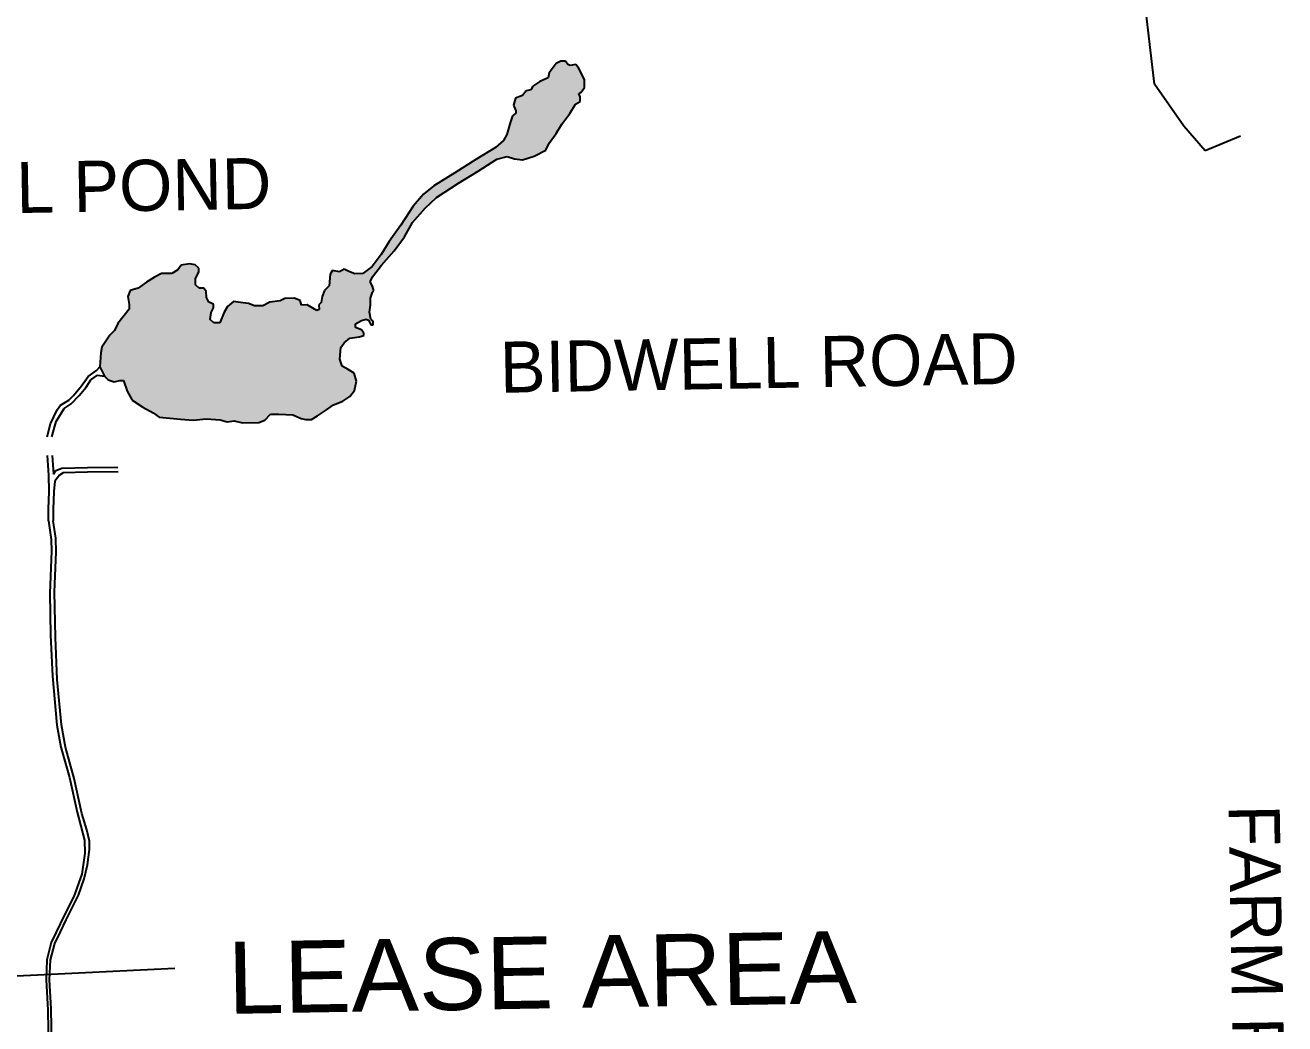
# Model space of a CAD drawing. Header units: inches. Extents: x 628093 to 631450, y 4517559 to 4521481.
# Drawn here: x 629289 to 629944, y 4520160 to 4520680 of the extents above; entities that cross this region are included whole.
import ezdxf
from ezdxf.enums import TextEntityAlignment as Align

# ---------------------------------------------------------------- set-up
doc = ezdxf.new("R2010")
doc.units = ezdxf.units.IN
doc.header["$MEASUREMENT"] = 0
for name, color, linetype in [('ATA._LEASE_2003', 6, 'Continuous'), ('B-G-CANAL', 4, 'Continuous'), ('B-G-LAVA', 7, 'Continuous'), ('B-G-PONDS', 4, 'Continuous')]:
    doc.layers.add(name, color=color, linetype=linetype)
doc.styles.add('ARIAL200', font='arial.ttf', dxfattribs={"height": 78.4225})
doc.styles.add('SIM150', font='GOTHIC.TTF', dxfattribs={"height": 58.82513})

msp = doc.modelspace()

# ---------------------------------------------------------------- hatches: boundary and pattern name
at = {"layer": 'B-G-PONDS'}
msp.add_hatch(color=256, dxfattribs=at).paths.add_polyline_path([(629330.07, 4520497.06), (629331.93, 4520495.27), (629335, 4520494.11), (629338.03, 4520494.77), (629339.86, 4520494.8), (629341.79, 4520489.37), (629344.31, 4520484.55), (629349.86, 4520481.01), (629355.4, 4520478.07), (629358.49, 4520475.69), (629363.98, 4520475.18), (629369.48, 4520474.67), (629376.2, 4520474.18), (629382.89, 4520474.9), (629390.21, 4520474.42), (629393.89, 4520473.27), (629397.54, 4520473.94), (629401.83, 4520472.8), (629410.36, 4520472.95), (629413.39, 4520474.22), (629416.38, 4520477.31), (629420.65, 4520477.38), (629427.97, 4520476.9), (629432.27, 4520475.15), (629434.72, 4520474.59), (629437.77, 4520474.64), (629440.78, 4520476.52), (629445.61, 4520479.64), (629449.22, 4520482.13), (629454.06, 4520484.04), (629457.68, 4520486.53), (629460.06, 4520489.61), (629461.2, 4520494.49), (629459.9, 4520498.72), (629456.83, 4520500.49), (629453.75, 4520502.26), (629452.46, 4520505.88), (629452.97, 4520511.97), (629454.75, 4520514.43), (629457.76, 4520516.91), (629462.62, 4520517.6), (629465.05, 4520518.25), (629465.03, 4520519.47), (629463.78, 4520521.27), (629460.71, 4520522.43), (629460.68, 4520524.25), (629463.69, 4520526.13), (629466.12, 4520526.78), (629467.35, 4520526.19), (629468.61, 4520523.78), (629469.83, 4520523.8), (629469.8, 4520525.62), (629468.56, 4520526.82), (629467.89, 4520530.45), (629468.43, 4520534.11), (629468.37, 4520537.75), (629469.53, 4520540.81), (629470.13, 4520541.43), (629469.48, 4520543.84), (629468.22, 4520546.25), (629469.4, 4520548.7), (629474.17, 4520554.86), (629480.74, 4520562.26), (629486.1, 4520569.65), (629490.24, 4520577.01), (629496.82, 4520584.42), (629502.82, 4520589.99), (629514.27, 4520597.48), (629524.53, 4520603.73), (629534.17, 4520609.97), (629539.64, 4520611.28), (629543.32, 4520610.13), (629547.59, 4520609.6), (629553.66, 4520611.53), (629559.7, 4520614.67), (629561.46, 4520618.35), (629565.04, 4520623.27), (629568, 4520628.18), (629572.17, 4520633.72), (629575.13, 4520638.63), (629577.55, 4520639.89), (629577.51, 4520642.32), (629576.87, 4520644.13), (629578.07, 4520644.76), (629579.86, 4520647.22), (629579.79, 4520651.47), (629576.63, 4520657.49), (629575.38, 4520659.29), (629572.35, 4520658.63), (629571.12, 4520659.22), (629569.86, 4520661.02), (629567.43, 4520660.98), (629565.01, 4520659.72), (629561.44, 4520654.8), (629560.87, 4520652.36), (629556.64, 4520650.46), (629553.02, 4520647.97), (629551.83, 4520646.12), (629549.41, 4520645.47), (629547.62, 4520643.01), (629543.98, 4520641.74), (629542.83, 4520638.07), (629544.1, 4520635.06), (629544.12, 4520633.84), (629542.32, 4520632.59), (629541.16, 4520628.93), (629539.44, 4520622.82), (629537.66, 4520619.76), (629533.46, 4520616.04), (629523.2, 4520609.78), (629512.35, 4520602.91), (629501.49, 4520596.04), (629496.08, 4520591.69), (629490.7, 4520585.52), (629484.17, 4520575.69), (629478.22, 4520567.08), (629474.07, 4520560.33), (629469.3, 4520554.17), (629464.49, 4520550.44), (629460.22, 4520550.36), (629457.15, 4520551.53), (629454.69, 4520552.7), (629452.28, 4520551.44), (629448.61, 4520551.98), (629447.42, 4520550.14), (629446.92, 4520544.06), (629444.52, 4520541.59), (629443.36, 4520538.53), (629442.8, 4520535.48), (629441.6, 4520534.24), (629441.65, 4520531.82), (629440.44, 4520531.19), (629435.51, 4520534.14), (629432.46, 4520534.09), (629431.81, 4520536.5), (629428.74, 4520537.67), (629423.86, 4520537.58), (629421.45, 4520536.32), (629415.97, 4520535.62), (629412.35, 4520533.73), (629408.08, 4520533.66), (629405.01, 4520534.82), (629400.73, 4520535.35), (629397.07, 4520535.9), (629394.06, 4520533.41), (629392.29, 4520530.35), (629389.94, 4520524.84), (629386.9, 4520524.78), (629385.04, 4520526.57), (629385.58, 4520530.23), (629386.76, 4520532.68), (629386.73, 4520534.5), (629384.27, 4520535.67), (629383.01, 4520538.08), (629382.95, 4520541.12), (629381.7, 4520542.92), (629379.26, 4520542.88), (629377.4, 4520544.67), (629377.35, 4520547.7), (629379.12, 4520551.38), (629379.08, 4520553.2), (629377.22, 4520554.99), (629374.17, 4520555.54), (629369.91, 4520554.86), (629368.12, 4520552.4), (629365.11, 4520550.53), (629359.62, 4520550.43), (629356, 4520548.55), (629351.77, 4520546.04), (629347.56, 4520542.93), (629343.31, 4520541.64), (629342.15, 4520538.58), (629342.83, 4520534.34), (629342.87, 4520531.91), (629336.91, 4520524.52), (629335.14, 4520520.84), (629332.75, 4520518.37), (629328.58, 4520512.22), (629328.03, 4520509.18), (629327.55, 4520501.88)])

# ---------------------------------------------------------------- linework, layer by layer
at = {"layer": 'ATA._LEASE_2003', "color": 7}
msp.add_line((629366.64, 4520189), (629139.75, 4520177.95), dxfattribs=at)
at = {"layer": 'B-G-CANAL'}
for p, q in [((629565.01, 4520659.72), (629561.44, 4520654.8)), ((629567.43, 4520660.98), (629565.01, 4520659.72)), ((629569.86, 4520661.02), (629567.43, 4520660.98)), ((629571.12, 4520659.22), (629569.86, 4520661.02)), ((629572.35, 4520658.63), (629571.12, 4520659.22)), ((629575.38, 4520659.29), (629572.35, 4520658.63)), ((629576.63, 4520657.49), (629575.38, 4520659.29)), ((629560.87, 4520652.36), (629556.64, 4520650.46)), ((629561.44, 4520654.8), (629560.87, 4520652.36)), ((629579.79, 4520651.47), (629576.63, 4520657.49)), ((629579.86, 4520647.22), (629579.79, 4520651.47)), ((629549.41, 4520645.47), (629547.62, 4520643.01)), ((629551.83, 4520646.12), (629549.41, 4520645.47)), ((629553.02, 4520647.97), (629551.83, 4520646.12)), ((629556.64, 4520650.46), (629553.02, 4520647.97)), ((629576.87, 4520644.13), (629578.07, 4520644.76)), ((629578.07, 4520644.76), (629579.86, 4520647.22)), ((629543.98, 4520641.74), (629542.83, 4520638.07)), ((629547.62, 4520643.01), (629543.98, 4520641.74)), ((629572.17, 4520633.72), (629575.13, 4520638.63)), ((629575.13, 4520638.63), (629577.55, 4520639.89)), ((629577.51, 4520642.32), (629576.87, 4520644.13)), ((629577.55, 4520639.89), (629577.51, 4520642.32)), ((629542.32, 4520632.59), (629541.16, 4520628.93)), ((629544.12, 4520633.84), (629542.32, 4520632.59)), ((629542.83, 4520638.07), (629544.1, 4520635.06)), ((629544.1, 4520635.06), (629544.12, 4520633.84)), ((629568, 4520628.18), (629572.17, 4520633.72)), ((629541.16, 4520628.93), (629539.44, 4520622.82)), ((629565.04, 4520623.27), (629568, 4520628.18)), ((629537.66, 4520619.76), (629533.46, 4520616.04)), ((629539.44, 4520622.82), (629537.66, 4520619.76)), ((629561.46, 4520618.35), (629565.04, 4520623.27)), ((629533.46, 4520616.04), (629523.2, 4520609.78)), ((629553.66, 4520611.53), (629559.7, 4520614.67)), ((629559.7, 4520614.67), (629561.46, 4520618.35)), ((629523.2, 4520609.78), (629512.35, 4520602.91)), ((629524.53, 4520603.73), (629534.17, 4520609.97)), ((629534.17, 4520609.97), (629539.64, 4520611.28)), ((629539.64, 4520611.28), (629543.32, 4520610.13)), ((629543.32, 4520610.13), (629547.59, 4520609.6)), ((629547.59, 4520609.6), (629553.66, 4520611.53)), ((629512.35, 4520602.91), (629501.49, 4520596.04)), ((629514.27, 4520597.48), (629524.53, 4520603.73)), ((629501.49, 4520596.04), (629496.08, 4520591.69)), ((629502.82, 4520589.99), (629514.27, 4520597.48)), ((629496.08, 4520591.69), (629490.7, 4520585.52)), ((629496.82, 4520584.42), (629502.82, 4520589.99)), ((629490.7, 4520585.52), (629484.17, 4520575.69)), ((629490.24, 4520577.01), (629496.82, 4520584.42)), ((629484.17, 4520575.69), (629478.22, 4520567.08)), ((629486.1, 4520569.65), (629490.24, 4520577.01)), ((629478.22, 4520567.08), (629474.07, 4520560.33)), ((629480.74, 4520562.26), (629486.1, 4520569.65)), ((629474.07, 4520560.33), (629469.3, 4520554.17)), ((629474.17, 4520554.86), (629480.74, 4520562.26)), ((629369.91, 4520554.86), (629368.12, 4520552.4)), ((629374.17, 4520555.54), (629369.91, 4520554.86)), ((629377.22, 4520554.99), (629374.17, 4520555.54)), ((629379.08, 4520553.2), (629377.22, 4520554.99)), ((629379.12, 4520551.38), (629379.08, 4520553.2)), ((629469.3, 4520554.17), (629464.49, 4520550.44)), ((629469.4, 4520548.7), (629474.17, 4520554.86)), ((629356, 4520548.55), (629351.77, 4520546.04)), ((629359.62, 4520550.43), (629356, 4520548.55)), ((629365.11, 4520550.53), (629359.62, 4520550.43)), ((629368.12, 4520552.4), (629365.11, 4520550.53)), ((629377.35, 4520547.7), (629379.12, 4520551.38)), ((629377.4, 4520544.67), (629377.35, 4520547.7)), ((629447.42, 4520550.14), (629446.92, 4520544.06)), ((629448.61, 4520551.98), (629447.42, 4520550.14)), ((629452.28, 4520551.44), (629448.61, 4520551.98)), ((629454.69, 4520552.7), (629452.28, 4520551.44)), ((629457.15, 4520551.53), (629454.69, 4520552.7)), ((629460.22, 4520550.36), (629457.15, 4520551.53)), ((629464.49, 4520550.44), (629460.22, 4520550.36)), ((629468.22, 4520546.25), (629469.4, 4520548.7)), ((629343.31, 4520541.64), (629342.15, 4520538.58)), ((629347.56, 4520542.93), (629343.31, 4520541.64)), ((629351.77, 4520546.04), (629347.56, 4520542.93)), ((629379.26, 4520542.88), (629377.4, 4520544.67)), ((629381.7, 4520542.92), (629379.26, 4520542.88)), ((629382.95, 4520541.12), (629381.7, 4520542.92)), ((629383.01, 4520538.08), (629382.95, 4520541.12)), ((629444.52, 4520541.59), (629443.36, 4520538.53)), ((629446.92, 4520544.06), (629444.52, 4520541.59)), ((629469.48, 4520543.84), (629468.22, 4520546.25)), ((629468.37, 4520537.75), (629469.53, 4520540.81)), ((629470.13, 4520541.43), (629469.48, 4520543.84)), ((629469.53, 4520540.81), (629470.13, 4520541.43)), ((629342.15, 4520538.58), (629342.83, 4520534.34)), ((629342.83, 4520534.34), (629342.87, 4520531.91)), ((629384.27, 4520535.67), (629383.01, 4520538.08)), ((629386.73, 4520534.5), (629384.27, 4520535.67)), ((629386.76, 4520532.68), (629386.73, 4520534.5)), ((629394.06, 4520533.41), (629392.29, 4520530.35)), ((629397.07, 4520535.9), (629394.06, 4520533.41)), ((629400.73, 4520535.35), (629397.07, 4520535.9)), ((629405.01, 4520534.82), (629400.73, 4520535.35)), ((629408.08, 4520533.66), (629405.01, 4520534.82)), ((629412.35, 4520533.73), (629408.08, 4520533.66)), ((629415.97, 4520535.62), (629412.35, 4520533.73)), ((629421.45, 4520536.32), (629415.97, 4520535.62)), ((629423.86, 4520537.58), (629421.45, 4520536.32)), ((629428.74, 4520537.67), (629423.86, 4520537.58)), ((629431.81, 4520536.5), (629428.74, 4520537.67)), ((629432.46, 4520534.09), (629431.81, 4520536.5)), ((629435.51, 4520534.14), (629432.46, 4520534.09)), ((629440.44, 4520531.19), (629435.51, 4520534.14)), ((629442.8, 4520535.48), (629441.6, 4520534.24)), ((629441.6, 4520534.24), (629441.65, 4520531.82)), ((629443.36, 4520538.53), (629442.8, 4520535.48)), ((629467.89, 4520530.45), (629468.43, 4520534.11)), ((629468.43, 4520534.11), (629468.37, 4520537.75)), ((629342.87, 4520531.91), (629336.91, 4520524.52)), ((629385.04, 4520526.57), (629385.58, 4520530.23)), ((629385.58, 4520530.23), (629386.76, 4520532.68)), ((629392.29, 4520530.35), (629389.94, 4520524.84)), ((629441.65, 4520531.82), (629440.44, 4520531.19)), ((629463.69, 4520526.13), (629466.12, 4520526.78)), ((629466.12, 4520526.78), (629467.35, 4520526.19)), ((629468.56, 4520526.82), (629467.89, 4520530.45)), ((629469.8, 4520525.62), (629468.56, 4520526.82)), ((629335.14, 4520520.84), (629332.75, 4520518.37)), ((629336.91, 4520524.52), (629335.14, 4520520.84)), ((629386.9, 4520524.78), (629385.04, 4520526.57)), ((629389.94, 4520524.84), (629386.9, 4520524.78)), ((629460.68, 4520524.25), (629463.69, 4520526.13)), ((629460.71, 4520522.43), (629460.68, 4520524.25)), ((629463.78, 4520521.27), (629460.71, 4520522.43)), ((629465.03, 4520519.47), (629463.78, 4520521.27)), ((629467.35, 4520526.19), (629468.61, 4520523.78)), ((629468.61, 4520523.78), (629469.83, 4520523.8)), ((629469.83, 4520523.8), (629469.8, 4520525.62)), ((629332.75, 4520518.37), (629328.58, 4520512.22)), ((629452.97, 4520511.97), (629454.75, 4520514.43)), ((629454.75, 4520514.43), (629457.76, 4520516.91)), ((629457.76, 4520516.91), (629462.62, 4520517.6)), ((629462.62, 4520517.6), (629465.05, 4520518.25)), ((629465.05, 4520518.25), (629465.03, 4520519.47)), ((629328.03, 4520509.18), (629327.55, 4520501.88)), ((629328.58, 4520512.22), (629328.03, 4520509.18)), ((629452.46, 4520505.88), (629452.97, 4520511.97)), ((629325.75, 4520500.03), (629327.55, 4520501.88)), ((629327.55, 4520501.88), (629330.07, 4520497.06)), ((629453.75, 4520502.26), (629452.46, 4520505.88)), ((629456.83, 4520500.49), (629453.75, 4520502.26)), ((629317.96, 4520491.99), (629321.54, 4520496.91)), ((629320.41, 4520491.43), (629322.79, 4520495.11)), ((629321.54, 4520496.91), (629325.75, 4520500.03)), ((629322.79, 4520495.11), (629326.4, 4520497.61)), ((629326.4, 4520497.61), (629330.07, 4520497.06)), ((629330.07, 4520497.06), (629331.93, 4520495.27)), ((629331.93, 4520495.27), (629335, 4520494.11)), ((629335, 4520494.11), (629338.03, 4520494.77)), ((629338.03, 4520494.77), (629339.86, 4520494.8)), ((629339.86, 4520494.8), (629341.79, 4520489.37)), ((629459.9, 4520498.72), (629456.83, 4520500.49)), ((629461.2, 4520494.49), (629459.9, 4520498.72)), ((629460.06, 4520489.61), (629461.2, 4520494.49)), ((629313.78, 4520487.06), (629317.96, 4520491.99)), ((629316.83, 4520487.11), (629320.41, 4520491.43)), ((629341.79, 4520489.37), (629344.31, 4520484.55)), ((629457.68, 4520486.53), (629460.06, 4520489.61)), ((629305.38, 4520479.62), (629307.16, 4520482.08)), ((629307.16, 4520482.08), (629311.39, 4520484.59)), ((629309.02, 4520480.29), (629312.64, 4520482.79)), ((629311.39, 4520484.59), (629313.78, 4520487.06)), ((629312.64, 4520482.79), (629316.83, 4520487.11)), ((629344.31, 4520484.55), (629349.86, 4520481.01)), ((629349.86, 4520481.01), (629355.4, 4520478.07)), ((629445.61, 4520479.64), (629449.22, 4520482.13)), ((629449.22, 4520482.13), (629454.06, 4520484.04)), ((629454.06, 4520484.04), (629457.68, 4520486.53)), ((629301.85, 4520472.27), (629305.38, 4520479.62)), ((629304.87, 4520473.54), (629309.02, 4520480.29)), ((629355.4, 4520478.07), (629358.49, 4520475.69)), ((629358.49, 4520475.69), (629363.98, 4520475.18)), ((629363.98, 4520475.18), (629369.48, 4520474.67)), ((629369.48, 4520474.67), (629376.2, 4520474.18)), ((629376.2, 4520474.18), (629382.89, 4520474.9)), ((629382.89, 4520474.9), (629390.21, 4520474.42)), ((629390.21, 4520474.42), (629393.89, 4520473.27)), ((629413.39, 4520474.22), (629416.38, 4520477.31)), ((629416.38, 4520477.31), (629420.65, 4520477.38)), ((629420.65, 4520477.38), (629427.97, 4520476.9)), ((629427.97, 4520476.9), (629432.27, 4520475.15)), ((629432.27, 4520475.15), (629434.72, 4520474.59)), ((629434.72, 4520474.59), (629437.77, 4520474.64)), ((629437.77, 4520474.64), (629440.78, 4520476.52)), ((629440.78, 4520476.52), (629445.61, 4520479.64)), ((629300.13, 4520465.56), (629301.85, 4520472.27)), ((629302.57, 4520465.6), (629304.87, 4520473.54)), ((629393.89, 4520473.27), (629397.54, 4520473.94)), ((629397.54, 4520473.94), (629401.83, 4520472.8)), ((629401.83, 4520472.8), (629410.36, 4520472.95)), ((629410.36, 4520472.95), (629413.39, 4520474.22)), ((629301.09, 4520445.53), (629300.3, 4520455.84)), ((629302.74, 4520455.88), (629303.52, 4520446.18)), ((629304.71, 4520448.02), (629307.73, 4520449.29)), ((629307.73, 4520449.29), (629321.14, 4520449.52)), ((629321.14, 4520449.52), (629336.99, 4520449.8)), ((629301.24, 4520437.03), (629301.09, 4520445.53)), ((629303.52, 4520446.18), (629304.71, 4520448.02)), ((629304.19, 4520442.54), (629303.68, 4520437.07)), ((629306.58, 4520445.62), (629304.19, 4520442.54)), ((629308.39, 4520446.87), (629306.58, 4520445.62)), ((629321.19, 4520447.09), (629308.39, 4520446.87)), ((629337.03, 4520447.37), (629321.19, 4520447.09)), ((629300.79, 4520427.91), (629301.24, 4520437.03)), ((629303.68, 4520437.07), (629303.23, 4520427.95)), ((629300.9, 4520421.83), (629300.79, 4520427.91)), ((629303.23, 4520427.95), (629303.34, 4520421.87))]:
    msp.add_line(p, q, dxfattribs=at)
at = {"layer": 'B-G-CANAL', "linetype": 'Continuous'}
for points in [[(629303.27, 4520111.45), (629302.28, 4520167.92), (629301.41, 4520183.1), (629301.84, 4520193.43), (629304.13, 4520201.98), (629307.07, 4520208.1), (629310.01, 4520214.23), (629316.49, 4520227.1), (629319.39, 4520235.66), (629321.09, 4520242.97), (629322.17, 4520250.89), (629322.1, 4520255.14), (629320.77, 4520261.19), (629318.19, 4520269.65), (629314.21, 4520287.81), (629309.66, 4520304.13), (629307.63, 4520315.64), (629305.39, 4520339.29), (629304.4, 4520361.14), (629303.98, 4520384.83), (629304.84, 4520405.5), (629304.71, 4520412.79), (629303.34, 4520421.87)], [(629300.9, 4520421.83), (629302.29, 4520412.14), (629302.39, 4520406.06), (629301.55, 4520384.18), (629301.94, 4520362.32), (629302.92, 4520341.07), (629305.19, 4520315.6), (629307.22, 4520304.09), (629311.76, 4520288.37), (629315.74, 4520270.22), (629319.65, 4520255.71), (629319.77, 4520249.03), (629318.13, 4520238.06), (629314.06, 4520226.45), (629309.35, 4520217.25), (629302.29, 4520202.55), (629300.01, 4520193.4), (629299.58, 4520183.06), (629300.46, 4520167.29), (629300.82, 4520146.64)]]:
    msp.add_lwpolyline(points, dxfattribs=at)
at = {"layer": 'B-G-LAVA'}
for p, q in [((629876.44, 4520649.06), (629869.99, 4520704.23)), ((629891.76, 4520627.15), (629876.44, 4520649.06)), ((629902.96, 4520614.29), (629891.76, 4520627.15)), ((629921.31, 4520621.9), (629902.96, 4520614.29))]:
    msp.add_line(p, q, dxfattribs=at)

# ---------------------------------------------------------------- texts
at = {"layer": 'ATA._LEASE_2003', "color": 7, "style": 'SIM150', "oblique": 0}
for s, height, rotation, width, p in [('BIDWELL POND', 26.5737, 1, 1.003622, (629147.55, 4520579.53)), ('BIDWELL ROAD', 26.5737, 1, 1.003622, (629536.01, 4520488.43)), ('FARM RD', 26.67, 271, 0.996391, (629915, 4520274))]:
    msp.add_text(s, height=height, rotation=rotation, dxfattribs=dict(at, width=width)).set_placement(p)
at = {"layer": 'ATA._LEASE_2003', "color": 7, "style": 'ARIAL200', "oblique": 0, "width": 1.003622}
msp.add_text('LEASE AREA', height=37.507, rotation=1, dxfattribs=at).set_placement((629558.04, 4520168.2), align=Align.CENTER)

doc.saveas('drawing.dxf')
